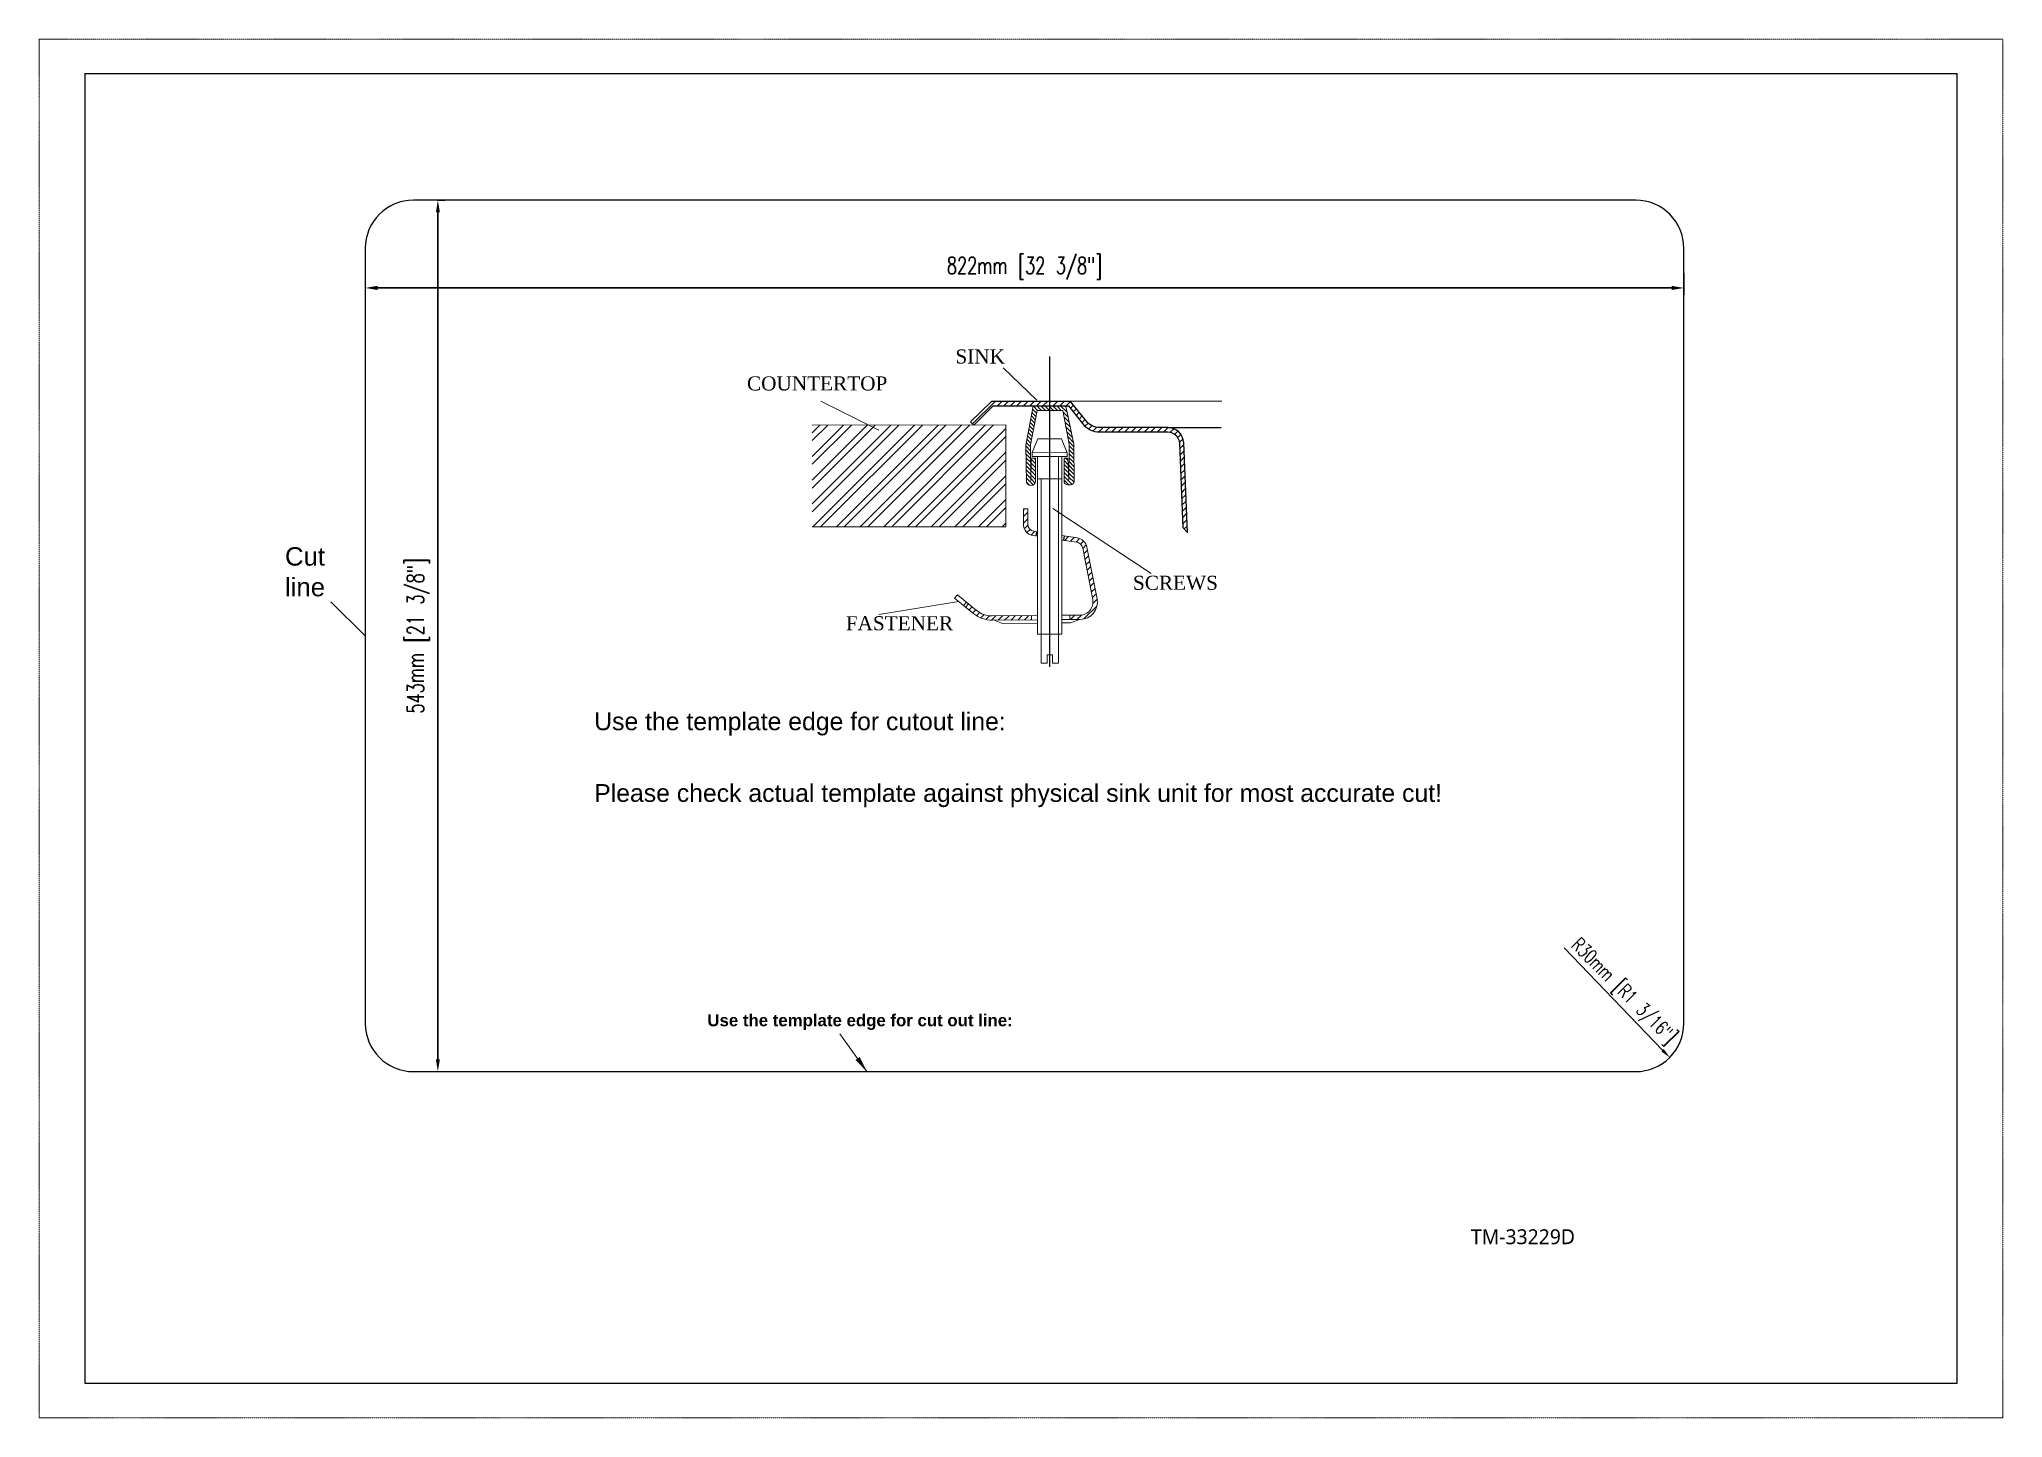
# Model space of a CAD drawing. Header units: millimetres. Extents: x 280 to 1504, y 301 to 1160.
import ezdxf

# ---------------------------------------------------------------- set-up
doc = ezdxf.new("R2010")
doc.units = ezdxf.units.MM
doc.linetypes.add('CENTER', pattern=[50.8, 31.75, -6.35, 6.35, -6.35])
doc.linetypes.add('PHANTOM2', pattern=[1.25, 0.625, -0.125, 0.125, -0.125, 0.125, -0.125])
doc.layers.get('Defpoints').update_dxf_attribs({"lineweight": 0})
for name, color, linetype, lineweight in [('31', 7, 'Continuous', 0), ('尺寸標注', 1, 'Continuous', 30), ('文字', 3, 'Continuous', 30), ('細實線', 1, 'Continuous', 13)]:
    doc.layers.add(name, color=color, linetype=linetype, lineweight=lineweight)
doc.layers.add('CEN', color=4, linetype='CENTER')
doc.layers.add('裝訂區域', color=6, linetype='PHANTOM2', lineweight=13, plot=False)
doc.styles.add('DIM', font='txt.shx', dxfattribs={"width": 0.7, "bigfont": 'chineset.shx'})
doc.styles.get("Standard").update_dxf_attribs({"font": 'arial.ttf'})
doc.dimstyles.new('20', dxfattribs={"dimtxt": 20, "dimasz": 10, "dimexe": 0.18, "dimexo": 0.0625, "dimgap": 0.09, "dimtad": 0, "dimtoh": 1, "dimdec": 0, "dimzin": 0, "dimdsep": 46, "dimtxsty": 'Standard', "dimcen": 20, "dimclrd": 256, "dimclre": 256, "dimadec": 0, "dimazin": 0, "dimtfac": 1, "dimtdec": 0, "dimtofl": 0, "dimtmove": 0, "dimatfit": 3, "dimfxl": 1, "dimtolj": 1, "dimtzin": 0, "dimlwd": 0, "dimlwe": 0, "dimarcsym": 0})
doc.dimstyles.new('mm+in', dxfattribs={"dimscale": 3.5, "dimtxt": 3, "dimasz": 2.2, "dimexe": 1.25, "dimexo": 0.625, "dimgap": 2, "dimtad": 1, "dimdec": 1, "dimtxsty": 'DIM', "dimcen": 0, "dimclrd": 1, "dimclre": 1, "dimclrt": 3, "dimadec": 0, "dimazin": 0, "dimtfac": 1, "dimtdec": 1, "dimtofl": 0, "dimtmove": 0, "dimatfit": 1, "dimfxl": 1, "dimlwd": -1, "dimarcsym": 0})
pattern_1 = [(45, (-135.2154, -304.7294), (-0.9782964, 0.9782964), [])]

# ---------------------------------------------------------------- blocks, each defined once
blk = doc.blocks.new('*D4')
at = {"layer": 'Defpoints', "color": 0}
for p in [(483.2, 1016.4), (1305.2, 1016.4), (1305.2, 1004.9)]:
    blk.add_point(p, dxfattribs=at)
at = {"layer": '尺寸標注', "color": 1, "lineweight": -2}
for p, q in [((483.2, 1014.2), (483.2, 1000.5)), ((1305.2, 1014.2), (1305.2, 1000.5))]:
    blk.add_line(p, q, dxfattribs=at)
at = {"layer": '尺寸標注', "color": 1}
blk.add_line((490.9, 1004.9), (1297.5, 1004.9), dxfattribs=at)
for points in [[(490.9, 1006.2), (490.9, 1003.6), (483.2, 1004.9)], [(1297.5, 1003.6), (1297.5, 1006.2), (1305.2, 1004.9)]]:
    blk.add_solid(points, dxfattribs=at)
at = {"layer": '尺寸標注', "color": 3, "insert": (894.2, 1017.1), "char_height": 10.5, "attachment_point": 5, "style": 'DIM'}
blk.add_mtext('822mm [32 3/8"]', dxfattribs=at)
blk = doc.blocks.new('*D5')
at = {"layer": 'Defpoints', "color": 0}
for p in [(525.9, 1059.6), (513.2, 516.6), (528.4, 516.6)]:
    blk.add_point(p, dxfattribs=at)
at = {"layer": '尺寸標注', "color": 1, "lineweight": -2}
for p, q in [((528.1, 1059.6), (532.8, 1059.6)), ((515.4, 516.6), (532.8, 516.6))]:
    blk.add_line(p, q, dxfattribs=at)
at = {"layer": '尺寸標注', "color": 1}
blk.add_line((528.4, 1051.9), (528.4, 524.3), dxfattribs=at)
for points in [[(529.7, 1051.9), (527.2, 1051.9), (528.4, 1059.6)], [(527.2, 524.3), (529.7, 524.3), (528.4, 516.6)]]:
    blk.add_solid(points, dxfattribs=at)
at = {"layer": '尺寸標注', "color": 3, "insert": (516.2, 788.1), "char_height": 10.5, "attachment_point": 5, "rotation": 90, "style": 'DIM'}
blk.add_mtext('543mm [21 3/8"]', dxfattribs=at)
blk = doc.blocks.new('A$C186945F6')
at = {"layer": '細實線'}
h = blk.add_hatch(dxfattribs=at)
h.set_pattern_fill('ANSI31', color=256, scale=0.435754)
h.set_pattern_definition(pattern_1)
h.paths.add_polyline_path([(115.94, -8.25, -0.229192), (111.84, -6.27), (107.19, -0.39), (100.96, -0.39), (100.96, -1.7), (106.56, -1.7), (110.82, -7.08, 0.229192), (115.94, -9.56), (136.37, -9.56, -0.402384), (139.85, -12.9), (140.88, -38.23), (142.25, -39.73), (141.16, -12.85, 0.402384), (136.37, -8.25)], flags=16)
h.paths.add_polyline_path([(106.56, -1.7), (110.82, -7.08, 0.229192), (115.94, -9.56), (136.37, -9.56, -0.402384), (139.85, -12.9), (140.88, -38.23), (142.25, -39.73), (141.16, -12.85, 0.402384), (136.37, -8.25), (115.94, -8.25, -0.229192), (111.84, -6.27), (107.19, -0.39), (83.45, -0.39), (77.19, -6.56), (78.11, -7.49), (83.99, -1.7)])
h = blk.add_hatch(dxfattribs=at)
h.set_pattern_fill('ANSI31', color=256, scale=0.263795, angle=90, style=0)
h.set_pattern_definition([(135, (19.709, -91.4307), (-0.592237, -0.592237), [])])
edge = h.paths.add_edge_path()
edge.add_line((97.14, -3.1), (104.87, -3.1))
edge.add_line((104.87, -3.1), (106.79, -13.21))
edge.add_line((106.79, -13.21), (106.69, -24.07))
edge.add_line((106.69, -24.07), (106.4, -17.44))
edge.add_line((106.4, -17.44), (105.22, -17.44))
edge.add_line((105.22, -17.44), (105.26, -24.52))
edge.add_spline(control_points=[(105.26, -24.52), (105.29, -24.67), (105.34, -24.99), (105.83, -25.29), (106.45, -25.5), (107.23, -25.47), (107.97, -25.22), (108.16, -24.81), (108.23, -24.67)], knot_values=[0, 0, 0, 0, 0.811826, 1.773355, 3.00837, 4.551685, 6.156277, 7.062146, 7.062146, 7.062146, 7.062146], degree=3, periodic=0)
edge.add_line((108.23, -24.67), (108.19, -13.24))
edge.add_line((108.19, -13.24), (105.77, -1.82))
edge.add_line((105.77, -1.82), (96, -1.82))
edge.add_line((96, -1.82), (93.72, -13.57))
edge.add_line((93.72, -13.57), (93.92, -24.61))
edge.add_spline(control_points=[(93.92, -24.61), (93.94, -24.72), (93.99, -25), (94.35, -25.3), (94.76, -25.53), (95.21, -25.62), (95.63, -25.56), (96.06, -25.48), (96.34, -25.17), (96.65, -24.89), (96.68, -24.6), (96.7, -24.46)], knot_values=[0, 0, 0, 0, 0.629831, 1.576076, 2.491365, 3.316757, 4.096483, 4.951874, 5.669896, 6.44991, 7.235287, 7.235287, 7.235287, 7.235287], degree=3, periodic=0)
edge.add_line((96.7, -24.46), (96.7, -17.45))
edge.add_line((96.7, -17.45), (95.4, -17.45))
edge.add_line((95.4, -17.45), (95.24, -24.27))
edge.add_line((95.24, -24.27), (95.19, -13.47))
edge.add_line((95.19, -13.47), (97.14, -3.1))
h = blk.add_hatch(dxfattribs=at)
h.set_pattern_fill('ANSI31', color=256, scale=0.435754)
h.set_pattern_definition([(45, (-274.2107, 2251.3311), (-0.9782964, 0.9782964), [])])
h.paths.add_polyline_path([(141.16, -12.85, 0.402384), (136.37, -8.25), (115.94, -8.25, -0.229192), (111.84, -6.27), (107.19, -0.39), (100.96, -0.39), (100.96, -1.7), (106.56, -1.7), (110.82, -7.08, 0.229192), (115.94, -9.56), (136.37, -9.56, -0.402384), (139.85, -12.9), (140.88, -38.23), (142.25, -39.73)])
h = blk.add_hatch(dxfattribs=at)
h.set_pattern_fill('ANSI32', color=256, scale=0.52759, style=0)
h.set_pattern_definition([(45, (19.709, -91.4307), (-3.55342, 3.55342), []), (45, (22.078, -91.4307), (-3.55342, 3.55342), [])])
h.paths.add_polyline_path([(87.71, -7.48), (29.63, -7.5), (29.59, -38.06), (87.71, -38.06)])
h = blk.add_hatch(dxfattribs=at)
h.set_pattern_fill('ANSI31', color=256, scale=0.435754)
h.set_pattern_definition(pattern_1)
h.paths.add_polyline_path([(95.98, -40.68), (96.76, -40.8), (96.96, -39.51), (96.18, -39.39, -0.370274), (94.33, -37.24), (94.33, -32.64), (93.02, -32.64), (93.02, -37.24, 0.370274)])
h.paths.add_polyline_path([(113.85, -59.86, -0.469313), (110.04, -64.54), (106.95, -64.56), (106.95, -65.87), (110.05, -65.84, 0.469313), (115.13, -59.61), (112.11, -44.17, 0.316285), (109.22, -41.39), (105.22, -40.78), (105.02, -42.07), (109.02, -42.68, -0.316285), (110.83, -44.42)])
h.paths.add_polyline_path([(83.68, -64.77, -0.17424), (78.95, -63.12), (75.97, -60.7), (75.08, -61.66), (78.12, -64.13, 0.17424), (83.69, -66.08), (95.49, -65.97), (95.49, -64.66)])
for p, q in [((136.37, -8.25), (152.4, -8.25)), ((96.96, -39.51), (96.76, -40.8)), ((105.22, -40.78), (105.02, -42.07))]:
    blk.add_line(p, q)
blk.add_lwpolyline([(142.25, -39.73), (141.16, -12.85, 0.402384), (136.37, -8.25), (115.94, -8.25, -0.229192), (111.84, -6.27), (107.19, -0.39), (83.45, -0.39), (77.19, -6.56), (78.11, -7.49), (83.99, -1.7), (106.56, -1.7), (110.82, -7.08, 0.229192), (115.94, -9.56), (136.37, -9.56, -0.402384), (139.85, -12.9), (140.88, -38.23)], format="xyb", close=True)
at = {"layer": '31'}
for p, q in [((96, -1.82), (93.72, -13.57)), ((97.14, -3.1), (95.19, -13.47)), ((96, -1.82), (105.77, -1.82)), ((97.14, -3.1), (104.87, -3.1)), ((104.87, -3.1), (106.79, -13.21)), ((105.77, -1.82), (108.19, -13.24)), ((107.16, -0.35), (152.65, -0.35)), ((29.63, -7.5), (87.71, -7.48)), ((87.71, -7.48), (87.71, -38.06)), ((95.65, -15.76), (97.41, -11.68)), ((97.41, -11.68), (104.42, -11.68)), ((104.42, -11.68), (106.19, -15.79)), ((93.72, -13.57), (93.92, -24.61)), ((95.19, -13.47), (95.24, -24.27)), ((95.4, -17.45), (95.24, -24.27)), ((95.4, -17.45), (96.7, -17.45)), ((106.19, -15.79), (95.65, -15.76)), ((95.65, -15.76), (95.65, -16.94)), ((95.65, -16.94), (106.19, -16.94)), ((96.7, -17.45), (96.7, -24.46)), ((97.31, -16.94), (97.31, -70.29)), ((103.59, -16.94), (103.59, -79)), ((104.6, -16.94), (104.6, -70.29)), ((106.4, -17.44), (105.22, -17.44)), ((105.22, -17.44), (105.26, -24.52)), ((106.19, -16.94), (106.19, -15.79)), ((106.69, -24.07), (106.4, -17.44)), ((106.79, -13.21), (106.69, -24.07)), ((108.19, -13.24), (108.23, -24.67)), ((97.31, -23.61), (104.61, -23.6)), ((98.32, -23.61), (98.32, -79)), ((87.71, -38.06), (29.59, -38.06)), ((75.97, -60.7), (75.09, -61.65)), ((95.49, -64.65), (95.49, -65.96)), ((106.95, -64.56), (106.95, -65.87)), ((97.31, -70.29), (97.31, -65.96)), ((97.31, -70.29), (104.6, -70.29)), ((100.16, -79), (100.16, -76.46)), ((100.16, -76.46), (101.75, -76.46)), ((101.75, -76.46), (101.75, -79)), ((98.32, -79), (100.16, -79)), ((101.75, -79), (103.59, -79))]:
    blk.add_line(p, q, dxfattribs=at)
for points in [[(97.31, -39.56), (96.18, -39.39, -0.370274), (94.33, -37.24), (94.33, -32.64), (93.02, -32.64), (93.02, -37.24, 0.370274), (95.98, -40.68), (97.31, -40.89)], [(104.6, -65.89), (110.05, -65.84, 0.469313), (115.13, -59.61), (112.11, -44.17, 0.316285), (109.22, -41.39), (104.6, -40.68)], [(104.6, -42.01), (109.02, -42.68, -0.316285), (110.83, -44.42), (113.85, -59.86, -0.469313), (110.04, -64.54), (104.6, -64.58)], [(97.31, -64.65), (83.68, -64.77, -0.17424), (78.95, -63.12), (73.21, -58.46), (72.38, -59.48), (78.12, -64.13, 0.17424), (83.69, -66.08), (97.31, -65.96)]]:
    blk.add_lwpolyline(points, format="xyb", dxfattribs=at)
for points in [[(84.24, -66.07), (86.75, -67.05), (97.31, -66.96)], [(104.6, -66.89), (107.21, -66.87), (109.83, -65.85)]]:
    blk.add_lwpolyline(points, dxfattribs=at)
for points, knots in [([(93.92, -24.61), (93.94, -24.72), (93.99, -25), (94.35, -25.3), (94.76, -25.53), (95.21, -25.62), (95.63, -25.56), (96.06, -25.48), (96.34, -25.17), (96.65, -24.89), (96.68, -24.6), (96.7, -24.46)], [0, 0, 0, 0, 0.332293, 0.831522, 1.31442, 1.749889, 2.161264, 2.61256, 2.991381, 3.402909, 3.817267, 3.817267, 3.817267, 3.817267]), ([(108.23, -24.67), (108.16, -24.81), (107.97, -25.22), (107.23, -25.47), (106.45, -25.5), (105.83, -25.29), (105.34, -24.99), (105.29, -24.67), (105.26, -24.52)], [0, 0, 0, 0, 0.477928, 1.324495, 2.138732, 2.790314, 3.297607, 3.725919, 3.725919, 3.725919, 3.725919])]:
    blk.add_open_spline(points, degree=3, knots=knots, dxfattribs=at)
at = {"layer": 'CEN', "ltscale": 10}
blk.add_line((100.96, -80.11), (100.96, 13.11), dxfattribs=at)
at = {"layer": '細實線'}
for p, q in [((97.03, -0.05), (86.95, 9.62)), ((49.6, -9.06), (32.17, -0.33)), ((101.88, -32.59), (131.41, -52.06)), ((73.6, -60.46), (49.67, -64.38))]:
    blk.add_line(p, q, dxfattribs=at)
at = {"layer": '31', "char_height": 4.2207, "attachment_point": 1}
for s, insert, width in [('{\\fTimes New Roman|b0|i0|c0|p18;SINK\\P }', (72.62, 15.19), 76.8365), ('{\\fTimes New Roman|b0|i0|c0|p18;COUNTERTOP\\P }', (10.03, 7.1), 76.8365), ('{\\fTimes New Roman|b0|i0|c0|p18;SCREWS\\P }', (125.92, -52.73), 26.0811), ('{\\fTimes New Roman|b0|i0|c0|p18;FASTENER\\P }', (39.7, -64.86), 15.6719)]:
    blk.add_mtext(s, dxfattribs=dict(at, insert=insert, width=width))

msp = doc.modelspace()

# ---------------------------------------------------------------- linework, layer by layer
for p, q in [((308.44, 1138.42), (1475.44, 1138.42)), ((308.44, 1138.42), (308.44, 322.37)), ((1475.44, 322.37), (1475.44, 1138.42)), ((308.44, 322.37), (1475.44, 322.37))]:
    msp.add_line(p, q)
at = {"color": 1}
msp.add_line((1291.94, 529.83), (1230.52, 593.72), dxfattribs=at)
msp.add_lwpolyline([(1275.17, 1059.61), (513.17, 1059.61, 0.4142136), (483.17, 1029.61), (483.17, 546.58, 0.4142136), (513.17, 516.58), (1275.17, 516.58, 0.4142136), (1305.17, 546.58), (1305.17, 1029.61, 0.4142136)], format="xyb", close=True)
msp.add_solid([(1292.68, 530.57), (1291.19, 529.08), (1296.38, 525.36)], dxfattribs=at)
at = {"layer": '31'}
msp.add_line((483.17, 788.05), (461.78, 809.2), dxfattribs=at)
at = {"layer": '裝訂區域'}
msp.add_lwpolyline([(279.95, 300.9), (1503.94, 300.9), (1503.94, 1159.83), (279.95, 1159.83)], close=True, dxfattribs=at)

# ---------------------------------------------------------------- block references
at = {"xscale": 2.076359999999999, "yscale": 2.076359999999999, "zscale": 2.076359999999999}
msp.add_blockref('A$C186945F6', (700.28, 935.03), dxfattribs=at)

# ---------------------------------------------------------------- texts
at = {"color": 3, "insert": (1267.03, 566.15), "char_height": 8.75, "attachment_point": 5, "rotation": 314.89467, "style": 'DIM'}
msp.add_mtext('R30mm [R1 3/16"]', dxfattribs=at)
at = {"layer": '31', "insert": (433.14, 843.34), "char_height": 11.471, "width": 14.9247, "attachment_point": 1}
msp.add_mtext('Cut line', dxfattribs=at)
at = {"layer": '文字'}
for s, insert, char_height, width, attachment_point in [('{\\H1.40410x;Use the template edge for cutout line:}\\P{\\H1.40410x;  }\\P{\\H1.40410x;}\\P{\\H1.40410x;Please check actual template against physical sink unit for most accurate cut!}\\P{\\H1.40410x; }\\P{\\H1.00001x;}\\P{\\H1.00001x;  }\\P{\\fArial|b0|i0|c0|p34;\\W8.91261; }                                    {\\H1.15632x;     }{\\H0.99997x; }', (625.89, 740.36), 7.86988, 588.3662, 1), ('{\\fArial|b1|i0|c163|p34;Use the template edge for cut out line:\\P }', (696.44, 552.31), 7.4999, 380.5983, 1), ('{\\fMicrosoft YaHei|b0|i0|c134|p34;TM-33229D}', (1204.87, 418.3), 9.2628, 150.0525, 2)]:
    msp.add_mtext(s, dxfattribs=dict(at, insert=insert, char_height=char_height, width=width, attachment_point=attachment_point))

# ---------------------------------------------------------------- dimensions: what is measured, and where the dimension line sits
at = {"layer": '尺寸標注'}
dim = msp.add_linear_dim(base=(528.45, 516.58), p1=(525.95, 1059.61), p2=(513.17, 516.58), angle=90, dimstyle='mm+in', override={"dimdec": 1, "dimpost": 'mm'}, dxfattribs=at)
dim.commit()
dim.dimension.update_dxf_attribs({"geometry": '*D5', "text_midpoint": (516.2, 788.1)})
dim = msp.add_linear_dim(base=(1305.17, 1004.9), p1=(483.17, 1016.35), p2=(1305.17, 1016.35), dimstyle='mm+in', override={"dimpost": 'mm'}, dxfattribs=at)
dim.commit()
dim.dimension.update_dxf_attribs({"geometry": '*D4', "text_midpoint": (894.17, 1017.15)})

# ---------------------------------------------------------------- leaders
at = {"layer": '文字'}
msp.add_leader([(795.88, 516.58), (778.99, 540.18)], dimstyle='20', dxfattribs=at)

doc.saveas('drawing.dxf')
